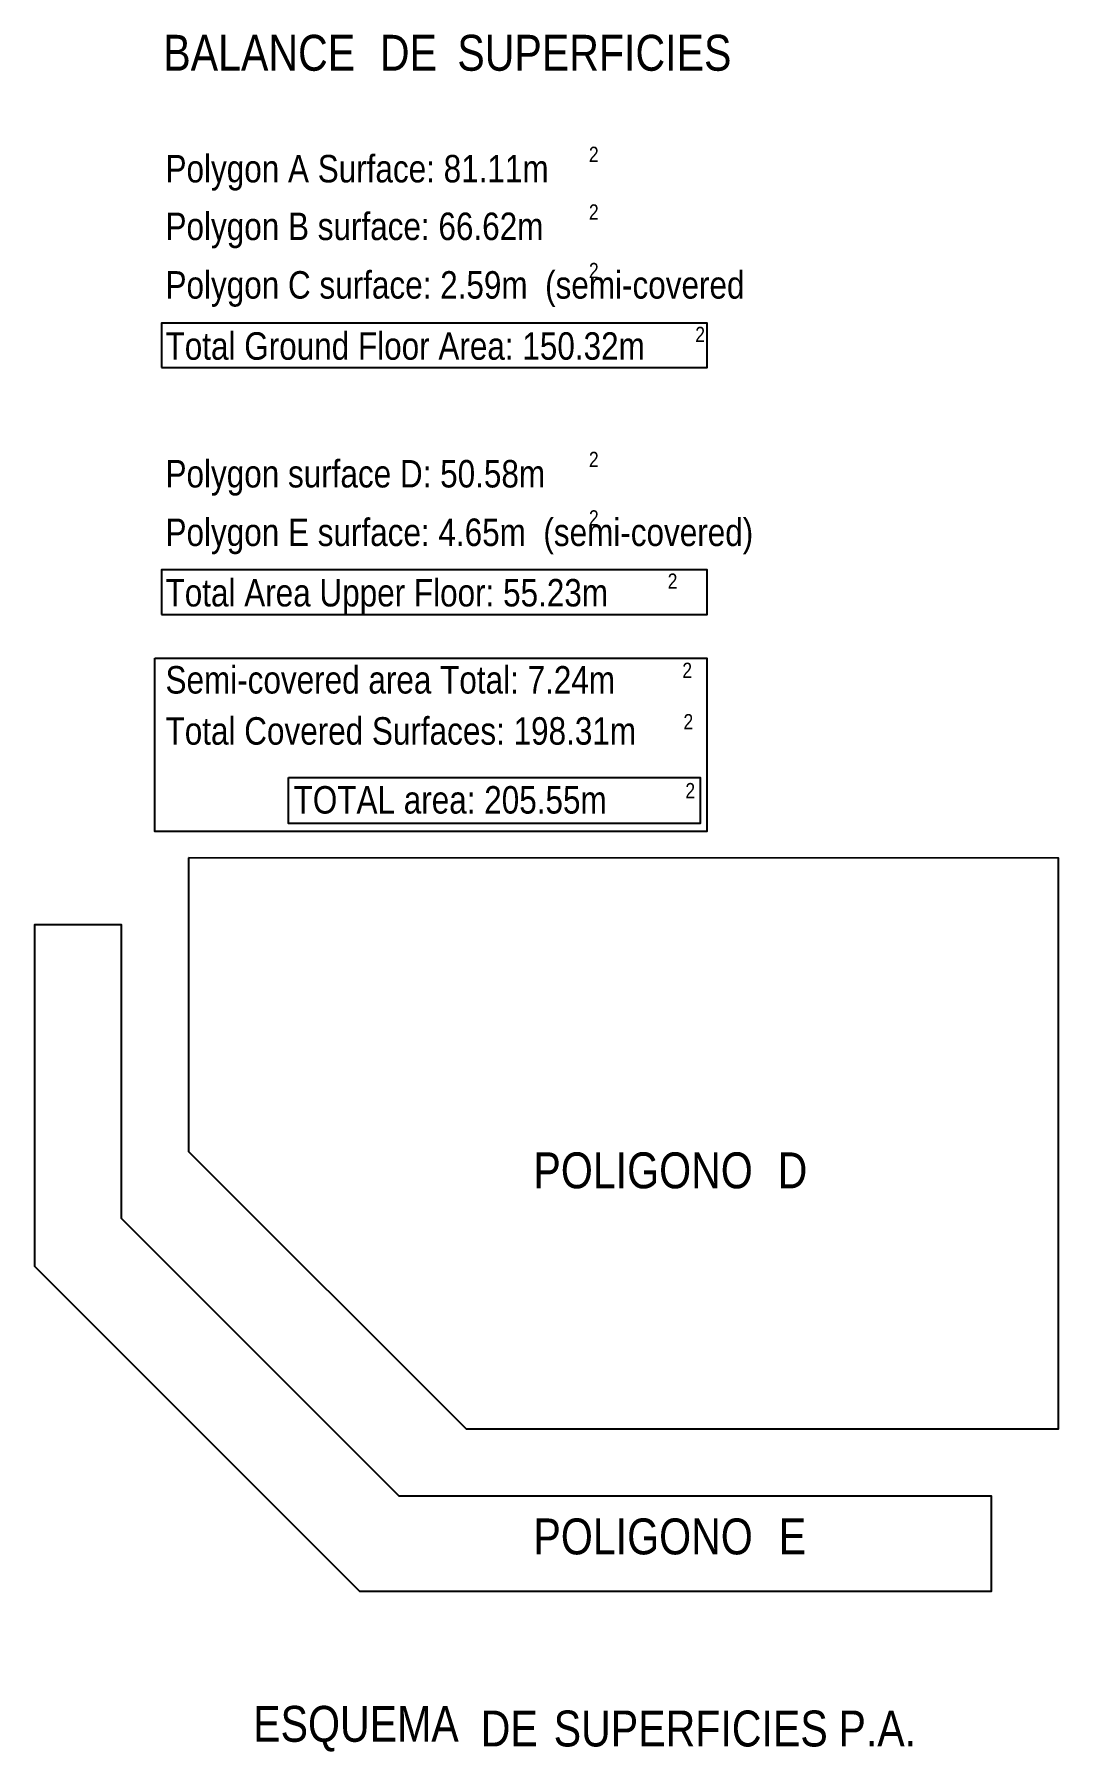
# Model space of a CAD drawing. Header units: millimetres. Extents: x 221 to 543, y -43 to 148.
# Drawn here: x 394.53 to 405.29, y 76.17 to 94.21 of the extents above; entities that cross this region are included whole.
import ezdxf
from ezdxf.enums import TextEntityAlignment as Align

# ---------------------------------------------------------------- set-up
doc = ezdxf.new("R2010")
doc.units = ezdxf.units.MM
doc.layers.add('10-SOLADOS', color=15, linetype='Continuous')
doc.styles.add('gardel', font='ARIALN.TTF')
doc.styles.add('NARROW', font='ARIALN.TTF')

msp = doc.modelspace()

# ---------------------------------------------------------------- linework, layer by layer
for points in [[(395.871, 90.709), (401.601, 90.709), (401.601, 91.177), (395.871, 91.177)], [(395.871, 88.117), (401.601, 88.117), (401.601, 88.585), (395.871, 88.585)], [(395.798, 87.655), (401.596, 87.655), (401.596, 85.836), (395.798, 85.836)]]:
    msp.add_lwpolyline(points, close=True)
at = {"color": 2}
msp.add_lwpolyline([(397.202, 86.404), (401.529, 86.404), (401.529, 85.921), (397.202, 85.921)], close=True, dxfattribs=at)
for points in [[(396.153, 85.559), (396.153, 82.475), (399.07, 79.559), (405.292, 79.559), (405.292, 85.557), (396.153, 85.559)], [(395.448, 84.854), (394.534, 84.854), (394.534, 81.268), (397.948, 77.854), (404.588, 77.854), (404.588, 78.854), (398.365, 78.854), (395.448, 81.77), (395.448, 84.854), (394.534, 84.854)]]:
    msp.add_lwpolyline(points)

# ---------------------------------------------------------------- texts
at = {"color": 0, "style": 'NARROW'}
for s, height, p in [('Polygon A Surface: 81.11m', 0.28853, (395.912, 92.655)), ('2', 0.16, (400.359, 92.87)), ('2', 0.16, (400.359, 92.264)), ('Polygon B surface: 66.62m', 0.28853, (395.912, 92.049)), ('Polygon C surface: 2.59m  (semi-covered', 0.28853, (395.912, 91.434)), ('2', 0.16, (400.359, 91.649)), ('2', 0.16, (401.476, 90.978)), ('Total Ground Floor Area: 150.32m', 0.28853, (395.912, 90.792)), ('Polygon surface D: 50.58m', 0.28853, (395.912, 89.45)), ('2', 0.16, (400.359, 89.665)), ('Polygon E surface: 4.65m  (semi-covered)', 0.28853, (395.912, 88.835)), ('2', 0.16, (400.359, 89.05)), ('Total Area Upper Floor: 55.23m', 0.28853, (395.912, 88.2)), ('2', 0.16, (401.186, 88.386)), ('Semi-covered area Total: 7.24m', 0.28853, (395.912, 87.285)), ('2', 0.16, (401.34, 87.449)), ('Total Covered Surfaces: 198.31m', 0.28853, (395.912, 86.748)), ('2', 0.16, (401.352, 86.909)), ('TOTAL area: 205.55m', 0.28853, (397.257, 86.024)), ('2', 0.16, (401.372, 86.185))]:
    msp.add_text(s, height=height, dxfattribs=at).set_placement(p)
at = {"layer": '10-SOLADOS', "color": 7, "ltscale": 0.1, "style": 'gardel'}
for tag, p in [('BALANCE', (396.896, 94.017)), ('DE', (398.463, 94.017)), ('SUPERFICIES', (400.416, 94.017)), ('POLIGONO', (400.928, 82.276)), ('D', (402.497, 82.276)), ('POLIGONO', (400.928, 78.43)), ('E', (402.497, 78.43)), ('ESQUEMA', (397.912, 76.412)), ('DE', (399.522, 76.412)), ('SUPERFICIES', (401.428, 76.412)), ('P.A.', (403.388, 76.412))]:
    msp.add_attdef(tag, text='', height=0.377, dxfattribs=at).set_placement(p, align=Align.MIDDLE)

doc.saveas('drawing.dxf')
